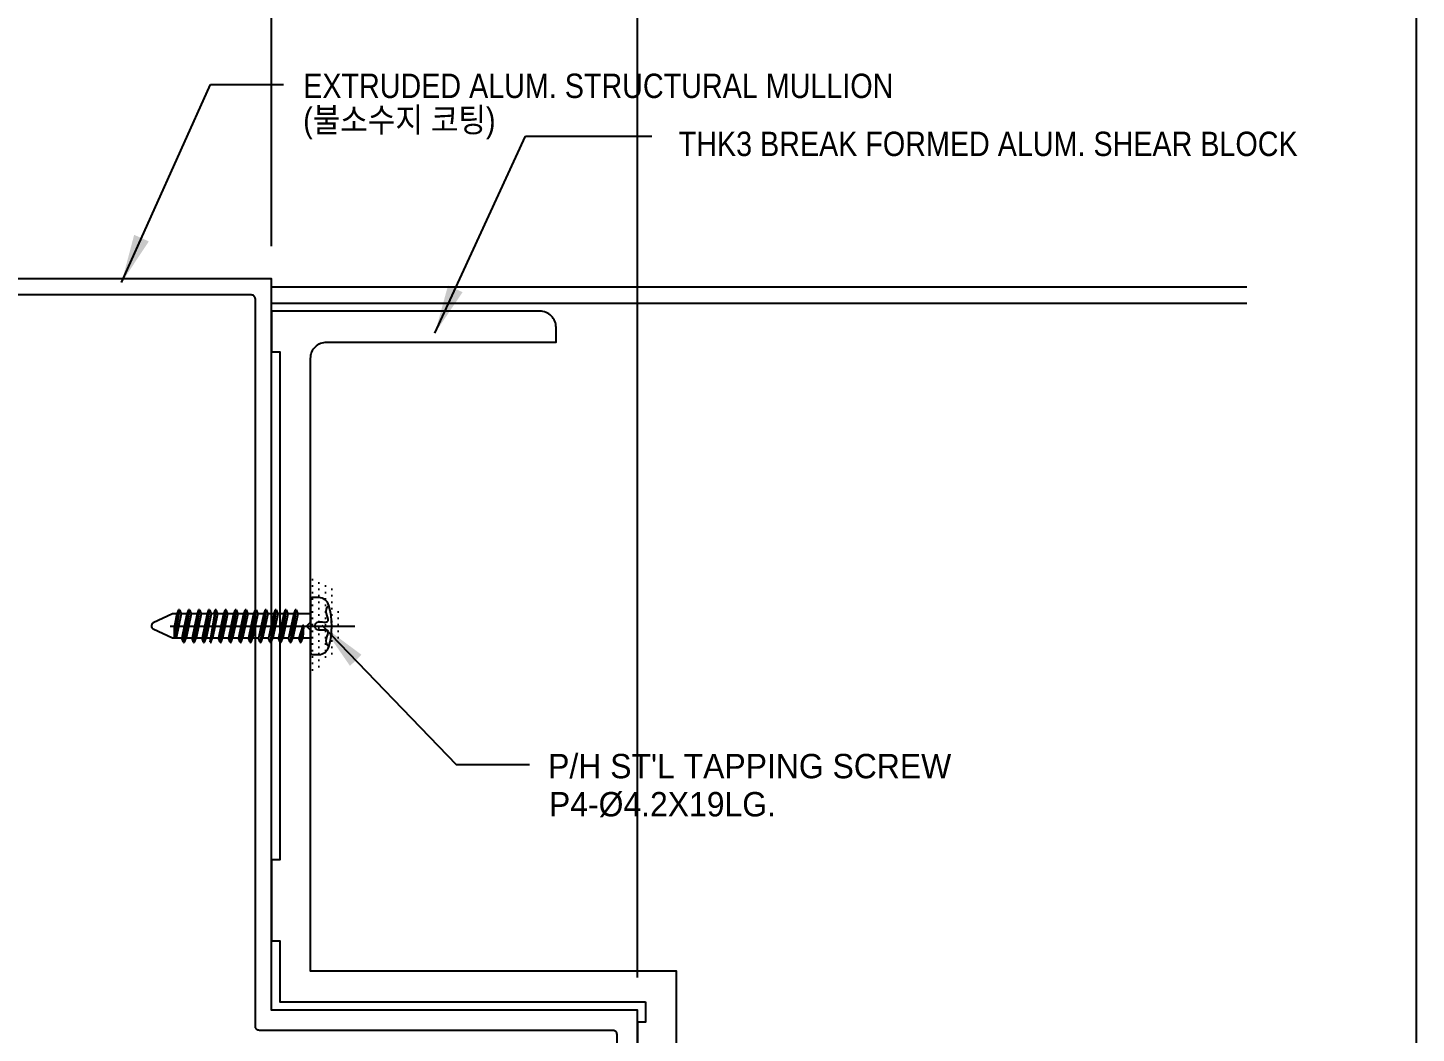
# Model space of a CAD drawing. Header units: millimetres. Extents: x 7297 to 60227, y -7497 to 19324.
# Drawn here: x 49056 to 49226.9, y 5054.7 to 5178.4 of the extents above; entities that cross this region are included whole.
import ezdxf

# ---------------------------------------------------------------- set-up
doc = ezdxf.new("R2010")
doc.units = ezdxf.units.MM
for name, color, linetype in [('NS_COL_CYAN', 4, 'Continuous'), ('NS_COL_L-GREY', 8, 'Continuous'), ('NS_COL_RED', 1, 'Continuous'), ('NS_DIM', 1, 'Continuous'), ('NS_FORM', 7, 'Continuous'), ('NS_RIVET_SCREW', 1, 'Continuous'), ('NS_TEXT_TITLE', 141, 'Continuous')]:
    doc.layers.add(name, color=color, linetype=linetype)
doc.styles.add('Expo M', font='Expo M.ttf')
doc.styles.add('Gtx', font='', dxfattribs={"width": 0.9})
doc.styles.get('Gtx').set_extended_font_data('Dotum')
doc.dimstyles.new('N-SPACE', dxfattribs={"dimscale": 4, "dimtxt": 1.8, "dimasz": 1.5, "dimexe": 1, "dimexo": 1, "dimgap": 1, "dimtad": 1, "dimtoh": 1, "dimdec": 1, "dimzin": 1, "dimdsep": 46, "dimtxsty": 'Expo M', "dimcen": 2, "dimclrd": 1, "dimclre": 1, "dimclrt": 2, "dimadec": 1, "dimazin": 0, "dimtfac": 1, "dimtdec": 1, "dimtix": 1, "dimtmove": 1, "dimatfit": 3, "dimfxl": 1, "dimtolj": 1, "dimtzin": 1, "dimarcsym": 0})

# ---------------------------------------------------------------- blocks, each defined once
blk = doc.blocks.new('*D454')
at = {"layer": 'NS_DIM', "color": 1, "lineweight": -2, "transparency": 16777216}
for p, q in [((49086.03, 5151.56), (49086.03, 5190.94)), ((49131.03, 5061.56), (49131.03, 5190.94)), ((49092.03, 5186.94), (49125.03, 5186.94))]:
    blk.add_line(p, q, dxfattribs=at)
at = {"layer": 'NS_DIM', "color": 1, "transparency": 16777216}
for points in [[(49092.03, 5187.94), (49092.03, 5185.94), (49086.03, 5186.94)], [(49125.03, 5187.94), (49125.03, 5185.94), (49131.03, 5186.94)]]:
    blk.add_solid(points, dxfattribs=at)
at = {"layer": 'NS_DIM', "color": 2, "transparency": 16777216, "insert": (49108.53, 5194.72), "char_height": 7.2, "attachment_point": 5, "style": 'Expo M'}
blk.add_mtext('\\A1;45.0', dxfattribs=at)
blk = doc.blocks.new('*D453')
at = {"layer": 'NS_DIM', "color": 1, "lineweight": -2, "transparency": 16777216}
for p, q in [((48981.03, 5061.56), (48981.03, 5199.94)), ((49131.03, 5061.56), (49131.03, 5199.94)), ((48987.03, 5195.94), (49125.03, 5195.94))]:
    blk.add_line(p, q, dxfattribs=at)
at = {"layer": 'NS_DIM', "color": 1, "transparency": 16777216}
for points in [[(48987.03, 5196.94), (48987.03, 5194.94), (48981.03, 5195.94)], [(49125.03, 5196.94), (49125.03, 5194.94), (49131.03, 5195.94)]]:
    blk.add_solid(points, dxfattribs=at)
at = {"layer": 'NS_DIM', "color": 2, "transparency": 16777216, "insert": (49056.03, 5203.72), "char_height": 7.2, "attachment_point": 5, "style": 'Expo M'}
blk.add_mtext('\\A1;150.0', dxfattribs=at)
blk = doc.blocks.new('선진스틸디테일$0$스크류4')
for p, q in [((-0.2, 3.5), (-0.99, 3.5)), ((-2.25, 2.55), (-2.05, 2.32)), ((-2.05, 2.32), (-1.95, 2.07)), ((-1.93, 1.8), (-1.97, 1.53)), ((-1.95, 2.07), (-1.93, 1.8)), ((0, -3.3), (0, 3.3)), ((-2.1, 1.02), (-2.15, 0.81)), ((-2.15, 0.81), (-2.15, 0.66)), ((-2.15, 0.66), (-2.09, 0.56)), ((-2.03, 1.26), (-2.1, 1.02)), ((-2.09, 0.56), (-1.97, 0.51)), ((-1.97, 1.53), (-2.03, 1.26)), ((-1.97, 0.51), (-1.81, 0.49)), ((-1.81, 0.49), (-1.62, 0.49)), ((-1.62, 0.49), (-1.42, 0.51)), ((-1.42, 0.51), (-1.21, 0.52)), ((-1.21, 0.52), (-1.02, 0.51)), ((-1.02, 0.51), (-0.84, 0.47)), ((-0.84, 0.47), (-0.71, 0.39)), ((-0.71, 0.39), (-0.61, 0.28)), ((-0.61, 0.28), (-0.56, 0.15)), ((-0.56, 0.15), (-0.54, 0)), ((-0.54, 0), (-0.56, -0.15)), ((-2.09, -0.56), (-2.15, -0.66)), ((-2.15, -0.66), (-2.15, -0.81)), ((-2.15, -0.81), (-2.1, -1.02)), ((-2.1, -1.02), (-2.03, -1.26)), ((-1.97, -0.51), (-2.09, -0.56)), ((-2.03, -1.26), (-1.97, -1.53)), ((-1.81, -0.49), (-1.97, -0.51)), ((-1.97, -1.53), (-1.93, -1.8)), ((-1.62, -0.49), (-1.81, -0.49)), ((-1.42, -0.51), (-1.62, -0.49)), ((-1.21, -0.52), (-1.42, -0.51)), ((-1.02, -0.51), (-1.21, -0.52)), ((-0.84, -0.47), (-1.02, -0.51)), ((-0.71, -0.39), (-0.84, -0.47)), ((-0.61, -0.28), (-0.71, -0.39)), ((-0.56, -0.15), (-0.61, -0.28)), ((-2.05, -2.32), (-2.25, -2.55)), ((-1.95, -2.07), (-2.05, -2.32)), ((-1.93, -1.8), (-1.95, -2.07)), ((-0.99, -3.5), (-0.2, -3.5))]:
    blk.add_line(p, q)
at = {"ltscale": 4}
for p, q in [((0.86, -0.05), (1.2, 2)), ((1.16, 1.98), (0.96, 1.5)), ((0.96, -0.07), (1.29, 1.94)), ((1.26, 1.99), (1.46, 1.5)), ((1.78, -1.99), (2.43, 2)), ((1.88, -1.98), (2.53, 1.94)), ((2.39, 1.98), (2.2, 1.5)), ((2.5, 1.99), (2.7, 1.5)), ((3.01, -1.99), (3.66, 2)), ((3.11, -1.98), (3.76, 1.94)), ((3.62, 1.98), (3.43, 1.5)), ((3.73, 1.99), (3.93, 1.5)), ((4.24, -1.99), (4.9, 2)), ((4.35, -1.98), (4.99, 1.94)), ((4.86, 1.98), (4.66, 1.5)), ((4.96, 1.99), (5.16, 1.5)), ((5.47, -1.99), (6.13, 2)), ((5.58, -1.98), (6.22, 1.94)), ((6.09, 1.98), (5.9, 1.5)), ((6.2, 1.99), (6.4, 1.5)), ((6.71, -1.99), (7.36, 2)), ((6.81, -1.98), (7.46, 1.94)), ((7.32, 1.98), (7.13, 1.5)), ((7.43, 1.99), (7.63, 1.5)), ((7.94, -1.99), (8.59, 2)), ((8.05, -1.98), (8.69, 1.94)), ((8.56, 1.98), (8.36, 1.5)), ((8.66, 1.99), (8.86, 1.5)), ((9.17, -1.99), (9.83, 2)), ((9.28, -1.98), (9.92, 1.94)), ((9.79, 1.98), (9.6, 1.5)), ((9.9, 1.99), (10.09, 1.5)), ((10.41, -1.99), (11.06, 2)), ((10.51, -1.98), (11.16, 1.94)), ((11.02, 1.98), (10.83, 1.5)), ((11.13, 1.99), (11.33, 1.5)), ((11.64, -1.99), (12.29, 2)), ((11.74, -1.98), (12.39, 1.94)), ((12.26, 1.98), (12.06, 1.5)), ((12.44, -1.99), (13.09, 2)), ((12.55, -1.98), (13.19, 1.94)), ((13.06, 1.98), (12.86, 1.5)), ((13.16, 1.99), (13.36, 1.5)), ((13.67, -1.99), (14.33, 2)), ((13.78, -1.98), (14.42, 1.94)), ((14.29, 1.98), (14.1, 1.5)), ((14.4, 1.99), (14.59, 1.5)), ((14.91, -1.99), (15.56, 2)), ((15.01, -1.98), (15.66, 1.94)), ((15.52, 1.98), (15.33, 1.5)), ((15.63, 1.99), (15.83, 1.5)), ((0, 1.5), (0.96, 1.5)), ((0.86, -0.05), (0.96, 1.5)), ((0.96, -0.07), (1.46, 1.5)), ((1.46, 1.5), (2.2, 1.5)), ((1.58, -1.5), (2.2, 1.5)), ((2.08, -1.5), (2.7, 1.5)), ((2.7, 1.5), (3.43, 1.5)), ((2.81, -1.5), (3.43, 1.5)), ((3.31, -1.5), (3.93, 1.5)), ((3.93, 1.5), (4.66, 1.5)), ((4.04, -1.5), (4.66, 1.5)), ((4.54, -1.5), (5.16, 1.5)), ((5.16, 1.5), (5.9, 1.5)), ((5.27, -1.5), (5.9, 1.5)), ((5.77, -1.5), (6.4, 1.5)), ((6.4, 1.5), (7.13, 1.5)), ((6.51, -1.5), (7.13, 1.5)), ((7.01, -1.5), (7.63, 1.5)), ((7.63, 1.5), (12.86, 1.5)), ((7.63, 1.5), (8.36, 1.5)), ((7.74, -1.5), (8.36, 1.5)), ((8.24, -1.5), (8.86, 1.5)), ((8.86, 1.5), (9.6, 1.5)), ((8.97, -1.5), (9.6, 1.5)), ((9.47, -1.5), (10.09, 1.5)), ((10.09, 1.5), (10.83, 1.5)), ((10.21, -1.5), (10.83, 1.5)), ((10.71, -1.5), (11.33, 1.5)), ((11.33, 1.5), (12.06, 1.5)), ((11.44, -1.5), (12.06, 1.5)), ((12.24, -1.5), (12.86, 1.5)), ((12.74, -1.5), (13.36, 1.5)), ((13.36, 1.5), (14.1, 1.5)), ((13.47, -1.5), (14.1, 1.5)), ((13.97, -1.5), (14.59, 1.5)), ((14.59, 1.5), (15.33, 1.5)), ((14.71, -1.5), (15.33, 1.5)), ((15.21, -1.5), (15.83, 1.5)), ((15.83, 1.5), (17, 1.5)), ((15.94, -1.5), (16.56, 1.5)), ((16.14, -1.99), (16.75, 1.5)), ((16.25, -1.98), (16.75, 1.25)), ((16.75, 1.5), (16.75, -0.04)), ((17, 1.5), (19.37, 0.38)), ((0, -1.5), (1.58, -1.5)), ((1.78, -1.99), (1.58, -1.5)), ((1.88, -1.98), (2.08, -1.5)), ((2.08, -1.5), (2.81, -1.5)), ((3.01, -1.99), (2.81, -1.5)), ((3.11, -1.98), (3.31, -1.5)), ((3.31, -1.5), (4.04, -1.5)), ((4.24, -1.99), (4.04, -1.5)), ((4.35, -1.98), (4.54, -1.5)), ((4.54, -1.5), (5.27, -1.5)), ((5.47, -1.99), (5.27, -1.5)), ((5.58, -1.98), (5.77, -1.5)), ((5.77, -1.5), (6.51, -1.5)), ((6.71, -1.99), (6.51, -1.5)), ((6.81, -1.98), (7.01, -1.5)), ((7.01, -1.5), (12.24, -1.5)), ((7.01, -1.5), (7.74, -1.5)), ((7.94, -1.99), (7.74, -1.5)), ((8.05, -1.98), (8.24, -1.5)), ((8.24, -1.5), (8.97, -1.5)), ((9.17, -1.99), (8.97, -1.5)), ((9.28, -1.98), (9.47, -1.5)), ((9.47, -1.5), (10.21, -1.5)), ((10.41, -1.99), (10.21, -1.5)), ((10.51, -1.98), (10.71, -1.5)), ((10.71, -1.5), (11.44, -1.5)), ((11.64, -1.99), (11.44, -1.5)), ((11.74, -1.98), (11.94, -1.5)), ((12.44, -1.99), (12.24, -1.5)), ((12.55, -1.98), (12.74, -1.5)), ((12.74, -1.5), (13.47, -1.5)), ((13.67, -1.99), (13.47, -1.5)), ((13.78, -1.98), (13.97, -1.5)), ((13.97, -1.5), (14.71, -1.5)), ((14.91, -1.99), (14.71, -1.5)), ((15.01, -1.98), (15.21, -1.5)), ((15.21, -1.5), (15.94, -1.5)), ((16.14, -1.99), (15.94, -1.5)), ((16.25, -1.98), (16.44, -1.5)), ((16.44, -1.5), (16.75, -0.04)), ((16.44, -1.5), (17, -1.5)), ((17, -1.5), (19.37, -0.38))]:
    blk.add_line(p, q, dxfattribs=at)
for centre, radius, start, end in [((-0.99, 2.2), 1.3, 90.0233, 164.4114), ((-0.2, 3.3), 0.2, 0, 90), ((6.76, 0), 9.36, 164.205, 195.795), ((-0.99, -2.2), 1.3, 195.5886, 269.9767), ((-0.2, -3.3), 0.2, 270, 0)]:
    blk.add_arc(centre, radius, start, end)
for centre, radius, start, end in [((1.22, 1.91), 0.0925, 60.0753, 130.1339), ((2.45, 1.91), 0.0925, 60.0753, 130.1339), ((3.68, 1.91), 0.0925, 60.0753, 130.1339), ((4.92, 1.91), 0.0925, 60.0753, 130.1339), ((6.15, 1.91), 0.0925, 60.0753, 130.1339), ((7.38, 1.91), 0.0925, 60.0753, 130.1339), ((8.62, 1.91), 0.0925, 60.0753, 130.1339), ((9.85, 1.91), 0.0925, 60.0753, 130.1339), ((11.08, 1.91), 0.0925, 60.0753, 130.1339), ((12.31, 1.91), 0.0925, 60.0753, 130.1339), ((13.12, 1.91), 0.0925, 60.0753, 130.1339), ((14.35, 1.91), 0.0925, 60.0753, 130.1339), ((15.58, 1.91), 0.0925, 60.0753, 130.1339), ((19.11, 0), 0.46, 305.1627, 54.8373), ((0.92, -0.03), 0.0602, 200.6851, 319.2729), ((1.82, -1.91), 0.0925, 240.0753, 310.1339), ((3.05, -1.91), 0.0925, 240.0753, 310.1339), ((4.29, -1.91), 0.0925, 240.0753, 310.1339), ((5.52, -1.91), 0.0925, 240.0753, 310.1339), ((6.75, -1.91), 0.0925, 240.0753, 310.1339), ((7.99, -1.91), 0.0925, 240.0753, 310.1339), ((9.22, -1.91), 0.0925, 240.0753, 310.1339), ((10.45, -1.91), 0.0925, 240.0753, 310.1339), ((11.68, -1.91), 0.0925, 240.0753, 310.1339), ((12.49, -1.91), 0.0925, 240.0753, 310.1339), ((13.72, -1.91), 0.0925, 240.0753, 310.1339), ((14.95, -1.91), 0.0925, 240.0753, 310.1339), ((16.19, -1.91), 0.0925, 240.0753, 310.1339)]:
    blk.add_arc(centre, radius, start, end, dxfattribs=at)
blk = doc.blocks.new('*D446')
at = {"layer": 'NS_DIM', "color": 1, "lineweight": -2, "transparency": 16777216}
for p, q in [((49026.03, 5151.56), (49026.03, 5190.94)), ((49086.03, 5151.56), (49086.03, 5190.94)), ((49032.03, 5186.94), (49080.03, 5186.94))]:
    blk.add_line(p, q, dxfattribs=at)
at = {"layer": 'NS_DIM', "color": 1, "transparency": 16777216}
for points in [[(49032.03, 5187.94), (49032.03, 5185.94), (49026.03, 5186.94)], [(49080.03, 5187.94), (49080.03, 5185.94), (49086.03, 5186.94)]]:
    blk.add_solid(points, dxfattribs=at)
at = {"layer": 'NS_DIM', "color": 2, "transparency": 16777216, "insert": (49056.03, 5194.72), "char_height": 7.2, "attachment_point": 5, "style": 'Expo M'}
blk.add_mtext('\\A1;60.0', dxfattribs=at)
blk = doc.blocks.new('AL-TEMPLATE')
at = {"color": 9}
blk.add_lwpolyline([(1984.07, 1501.32), (2709.08, 1501.32), (2709.08, 935.18), (1984.07, 935.18)], close=True, dxfattribs=at)

msp = doc.modelspace()

# ---------------------------------------------------------------- hatches: boundary and pattern name
at = {"layer": 'NS_COL_RED'}
h = msp.add_hatch(dxfattribs=at)
h.set_pattern_fill('DOTS', color=256, scale=0.5, angle=90, style=0)
h.set_pattern_definition([(90, (42060.0181, -1235.4857), (0.79375, 0.396875), [0, -0.79375])])
edge = h.paths.add_edge_path()
edge.add_spline(control_points=[(49090.83, 5098.85), (49091.39, 5099.25), (49092.68, 5100.25), (49094.75, 5102.75), (49094.57, 5106.67), (49093.37, 5110.51), (49091.45, 5111.05), (49090.83, 5111.16)], knot_values=[1.178649, 1.178649, 1.178649, 1.178649, 3.254134, 6.051938, 10.447848, 14.663772, 16.475654, 16.475654, 16.475654, 16.475654], degree=3, periodic=0)
edge.add_line((49090.83, 5111.16), (49090.83, 5098.85))

# ---------------------------------------------------------------- linework, layer by layer
at = {"layer": 'NS_COL_CYAN'}
msp.add_line((49086.03, 5146.56), (49206.03, 5146.56), dxfattribs=at)
at = {"layer": 'NS_COL_L-GREY', "ltscale": 10}
msp.add_line((49086.03, 5144.56), (49206.03, 5144.56), dxfattribs=at)
at = {"layer": 'NS_COL_L-GREY'}
msp.add_lwpolyline([(49119.76, 4997.56), (49131.03, 4997.56), (49131.03, 5057.56), (49086.03, 5057.56), (49086.03, 5147.56), (49026.03, 5147.56), (49026.03, 5057.56), (48981.03, 5057.56), (48981.03, 4997.56), (48992.3, 4997.56), (48992.3, 5000.51), (49029.8, 5000.51), (49029.8, 4997.56), (49082.26, 4997.56), (49082.26, 5000.51), (49119.76, 5000.51)], close=True, dxfattribs=at)
msp.add_lwpolyline([(49032.8, 5000.06), (49079.26, 5000.06, 0.414214), (49079.76, 5000.56), (49079.76, 5002.51, -0.414214), (49080.26, 5003.01), (49121.76, 5003.01, -0.414214), (49122.26, 5002.51), (49122.26, 5000.56, 0.414214), (49122.76, 5000.06), (49128.03, 5000.06, 0.414214), (49128.53, 5000.56), (49128.53, 5054.56, 0.414214), (49128.03, 5055.06), (49084.53, 5055.06, -0.414214), (49084.03, 5055.56), (49084.03, 5145.06, 0.414214), (49083.53, 5145.56), (49028.53, 5145.56, 0.414214)], format="xyb", dxfattribs=at)
at = {"layer": 'NS_COL_L-GREY', "ltscale": 10}
msp.add_lwpolyline([(49135.83, 5032.81), (49135.83, 5062.36), (49090.83, 5062.36), (49090.83, 5104.31), (49090.33, 5104.81), (49090.83, 5105.31), (49090.83, 5137.76, -0.414214), (49092.83, 5139.76), (49121.03, 5139.76), (49121.03, 5141.56, 0.414214), (49119.03, 5143.56), (49086.03, 5143.56), (49086.03, 5138.56), (49087.03, 5138.56), (49087.03, 5076.06), (49086.03, 5076.06), (49086.03, 5066.06), (49087.03, 5066.06), (49087.03, 5058.56), (49132.03, 5058.56)], format="xyb", dxfattribs=at)
msp.add_lwpolyline([(49132.03, 5058.56), (49132.03, 5056.06), (49131.03, 5056.06), (49131.03, 5046.06)], dxfattribs=at)
at = {"layer": 'NS_RIVET_SCREW'}
msp.add_line((49073.54, 5104.81), (49096.28, 5104.81), dxfattribs=at)

# ---------------------------------------------------------------- block references
at = {"layer": 'NS_FORM', "xscale": 0.9997134574936695, "yscale": 0.9997134574936695, "zscale": 0.9997134574936695}
msp.add_blockref('AL-TEMPLATE', (46518.56, 3720.17), dxfattribs=at)
at = {"layer": 'NS_RIVET_SCREW', "rotation": 180}
msp.add_blockref('선진스틸디테일$0$스크류4', (49090.83, 5104.81), dxfattribs=at)

# ---------------------------------------------------------------- texts
at = {"layer": 'NS_TEXT_TITLE', "ltscale": 0.4, "style": 'Gtx', "width": 0.9}
for s, p in [('EXTRUDED ALUM. STRUCTURAL MULLION', (49089.92, 5169.79)), ('(불소수지 코팅)', (49089.92, 5165.61)), ('THK3 BREAK FORMED ALUM. SHEAR BLOCK', (49136.12, 5162.65))]:
    msp.add_text(s, height=3, rotation=360, dxfattribs=at).set_placement(p)
at = {"layer": 'NS_TEXT_TITLE', "style": 'Gtx'}
for s, p in [("P/H ST'L TAPPING SCREW", (49120.06, 5086.08)), ('P4-Ø4.2X19LG.', (49120.16, 5081.39))]:
    msp.add_text(s, height=3, rotation=360, dxfattribs=at).set_placement(p)

# ---------------------------------------------------------------- dimensions: what is measured, and where the dimension line sits
at = {"layer": 'NS_DIM'}
for base, p1, p2, picture, middle in [((49131.03, 5195.94), (48981.03, 5057.56), (49131.03, 5057.56), '*D453', (49056.03, 5203.72)), ((49086.03, 5186.94), (49026.03, 5147.56), (49086.03, 5147.56), '*D446', (49056.03, 5194.72))]:
    dim = msp.add_linear_dim(base=base, p1=p1, p2=p2, dimstyle='N-SPACE', dxfattribs=at)
    dim.commit()
    dim.dimension.update_dxf_attribs({"geometry": picture, "text_midpoint": middle})
dim = msp.add_linear_dim(base=(49131.03, 5186.94), p1=(49086.03, 5147.56), p2=(49131.03, 5057.56), angle=180, dimstyle='N-SPACE', dxfattribs=at)
dim.commit()
dim.dimension.update_dxf_attribs({"geometry": '*D454', "text_midpoint": (49108.53, 5194.72)})

# ---------------------------------------------------------------- leaders
for points in [[(49067.57, 5147.08), (49078.5, 5171.47), (49087.5, 5171.47)], [(49106.13, 5140.86), (49117.25, 5165.08), (49132.8, 5165.08)], [(49092.22, 5104.91), (49108.76, 5087.76), (49117.76, 5087.76)]]:
    msp.add_leader(points, dimstyle='N-SPACE', dxfattribs=at)

doc.saveas('drawing.dxf')
